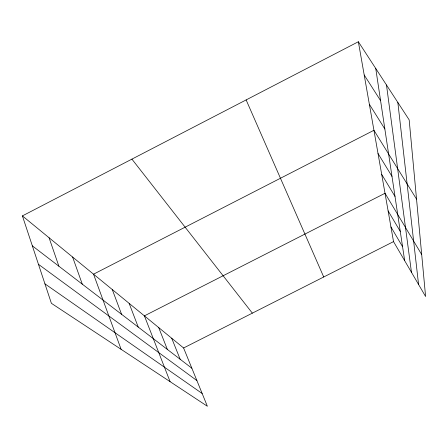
<?xml version="1.0" encoding="UTF-8"?>
<svg xmlns="http://www.w3.org/2000/svg" width="448" height="448" viewBox="0 0 448 448"><rect width="100%" height="100%" fill="white"/><g stroke="black" fill="none" stroke-linecap="round" stroke-linejoin="round"><path stroke-width="0.67" d="M22.4 215.897L183.602 347.978L207.368 406.252L51.397 303.318L22.4 215.897L358.355 41.748L409.17 119.862L425.6 296.509L393.523 241.618L358.355 41.748M183.602 347.978L393.523 241.618M44.934 283.847L202.171 393.506M38.455 264.309L196.902 380.582M32.329 245.834L191.867 368.239M131.914 159.13L252.353 313.146M364.207 74.995L380.587 100.671M369.359 104.289L384.843 128.962M416.545 199.153L373.934 130.284L93.531 274.182L121.111 349.328M378.022 153.513L391.978 176.355M381.696 174.401L394.996 196.403M421.697 254.548L385.017 193.273L144.407 315.862L170.1 381.657M388.119 210.913L400.254 231.37M390.942 226.957L402.567 246.702M246.131 99.921L323.719 276.987M171.702 338.229L180.174 359.268M158.693 327.566L167.378 349.451M129.136 303.352L138.247 327.102M112.269 289.531L121.582 314.317M72.604 257.029L82.286 284.161M49.062 237.742L58.89 266.218M375.743 68.477L404.673 260.697M386.484 84.986L411.466 272.322M397.841 102.446L418.578 284.497"/></g></svg>
